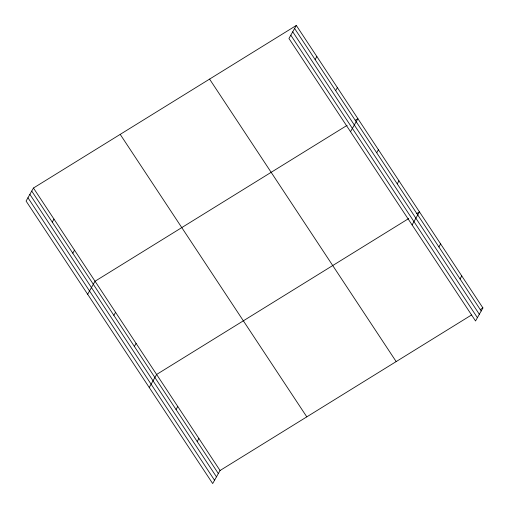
<?xml version="1.0" encoding="UTF-8"?>
<svg xmlns="http://www.w3.org/2000/svg" width="509" height="509" viewBox="0 0 509 509"><rect width="100%" height="100%" fill="white"/><g stroke="black" fill="none" stroke-linecap="round" stroke-linejoin="round"><path stroke-width="0.76" d="M296.321 25.45L288.947 38.487L475.54 320.975L482.914 307.939L296.321 25.45L33.46 188.025L26.086 201.061L212.679 483.55L220.053 470.513L471.48 315.007M52.268 222.134L53.986 219.099M72.793 253.208L74.511 250.173M87.663 294.285L95.037 281.248L347.138 125.329M113.844 315.357L115.562 312.322M134.37 346.432L136.088 343.397M315.128 59.559L316.846 56.524M149.239 387.502L156.613 374.465L408.714 218.546M335.654 90.634L337.372 87.599M176.044 409.522L177.762 406.481M350.523 131.71L357.897 118.673L355.206 120.334M197.193 441.538L198.911 438.497M376.705 152.783L378.422 149.748M397.23 183.857L398.948 180.816M412.099 224.927L419.473 211.89L416.782 213.557M438.898 246.948L440.622 243.906M460.047 278.957L461.765 275.923M480.222 309.599L482.914 307.939M294.603 28.485L481.196 310.974M292.732 31.787L479.332 314.276M290.811 35.185L477.404 317.673M209.574 79.099L396.174 361.587M120.207 134.376L306.8 416.865M33.46 188.025L220.053 470.513M31.743 191.06L218.336 473.548M29.878 194.362L216.471 476.85M27.95 197.759L214.55 480.248"/></g></svg>
